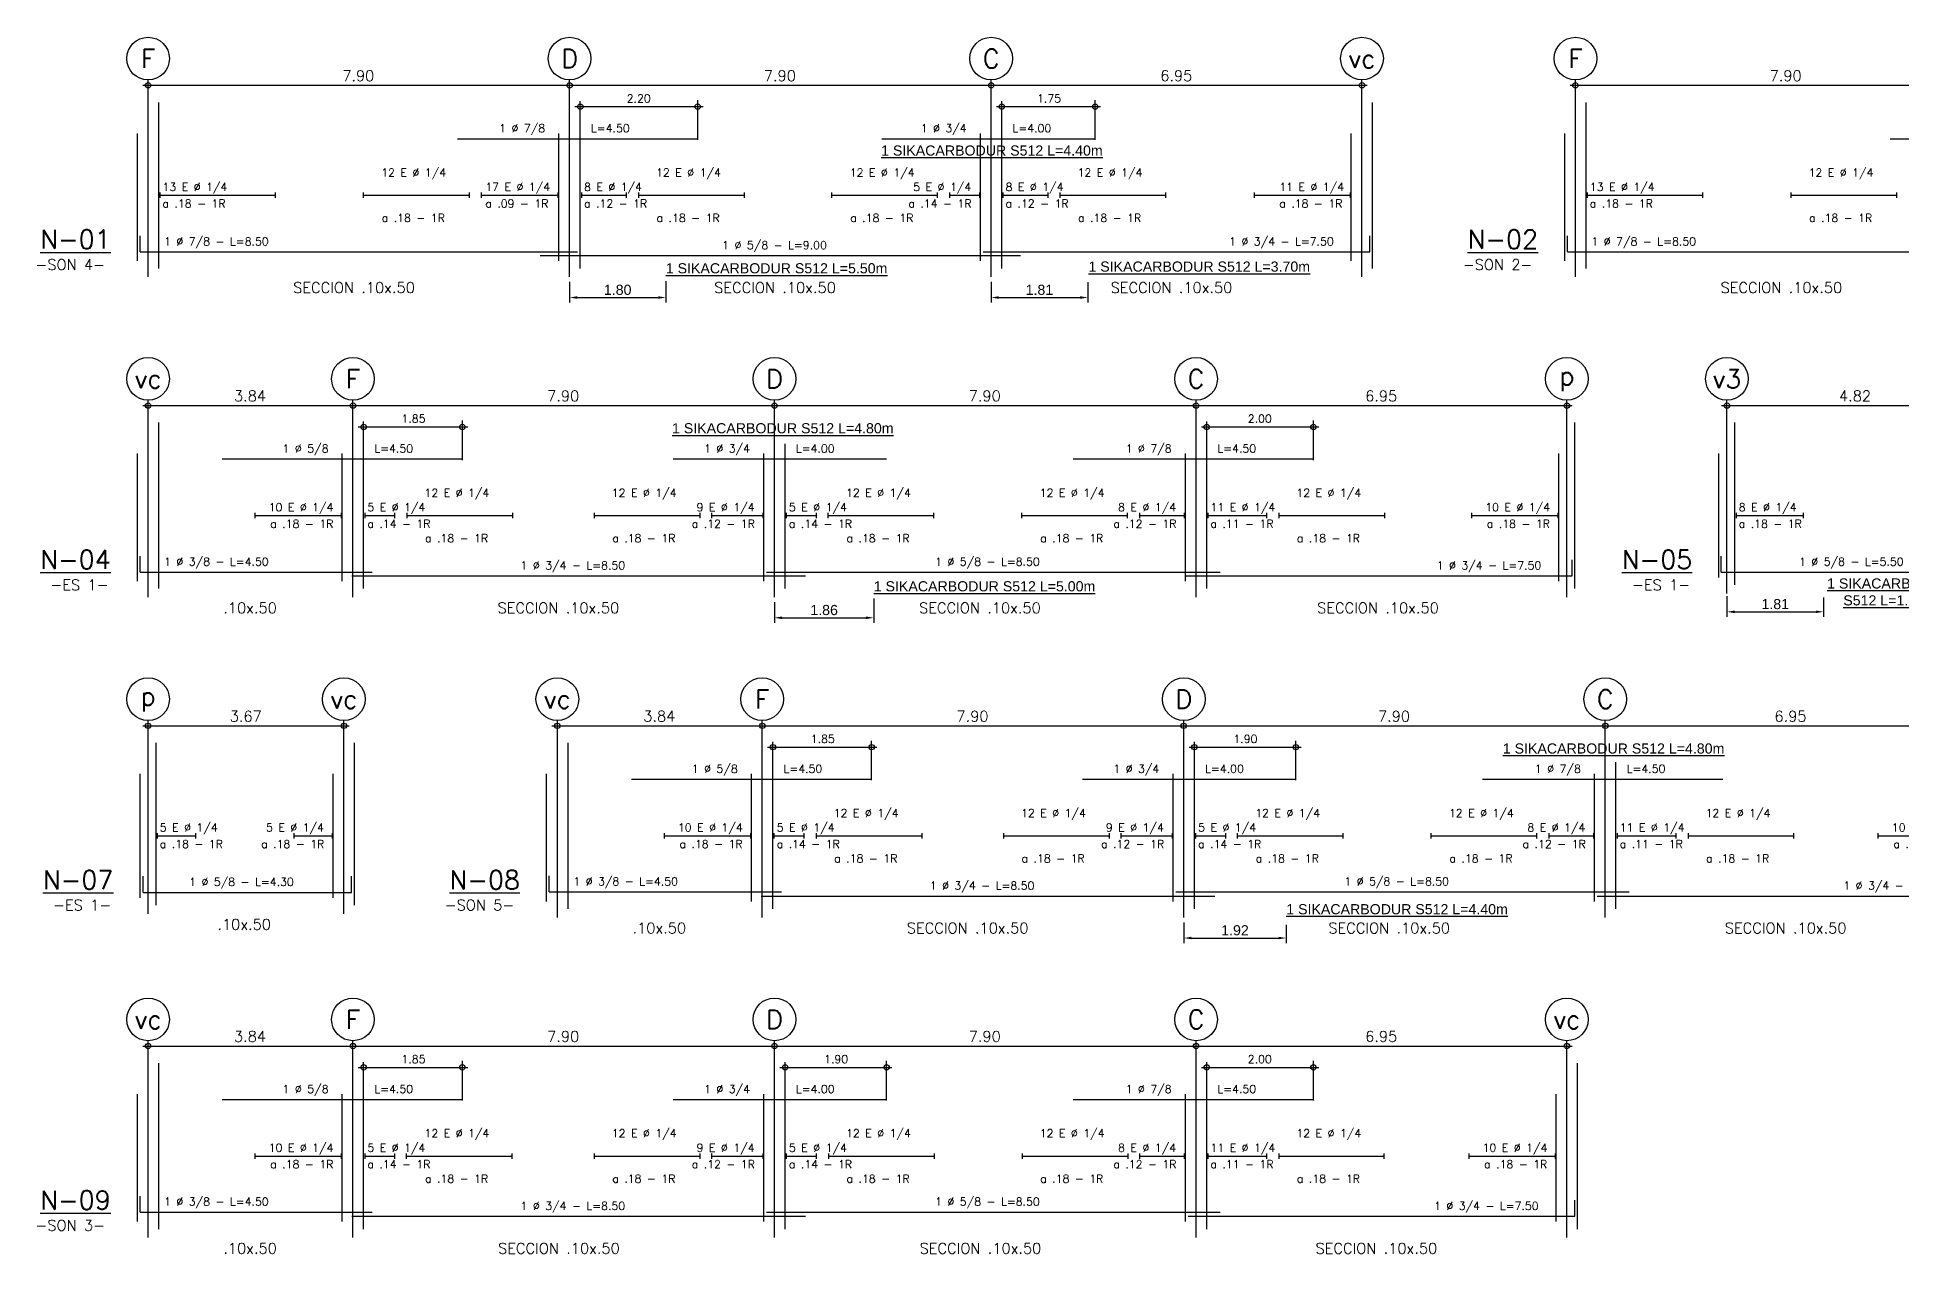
# Model space of a CAD drawing. Header units: millimetres. Extents: x 1 to 301, y -42 to 59.
# Drawn here: x 1.14 to 36.08, y 36.52 to 59.31 of the extents above; entities that cross this region are included whole.
import ezdxf
from ezdxf.enums import TextEntityAlignment as Align

# ---------------------------------------------------------------- set-up
doc = ezdxf.new("R2010")
doc.units = ezdxf.units.MM
doc.header["$LTSCALE"] = 0.0003
doc.header["$PDMODE"] = 34
doc.header["$PDSIZE"] = 0.1
for name, color, linetype in [('SIM-ACHURADOS', 8, 'Continuous'), ('SIM-COTAS', 1, 'Continuous'), ('SIM-FIBRACARB', 4, 'Continuous')]:
    doc.layers.add(name, color=color, linetype=linetype)
doc.styles.add('ARIAL EE', font='arial.ttf')
doc.styles.add('P140', font='SIMPLEX', dxfattribs={"height": 0.35})
doc.styles.add('P60', font='SIMPLEX', dxfattribs={"height": 0.16})
doc.styles.add('P80', font='SIMPLEX', dxfattribs={"height": 0.2})
doc.dimstyles.new('RE - STANDAR', dxfattribs={"dimtxt": 0.002, "dimasz": 0.0015, "dimexe": 0.001, "dimexo": 0.001, "dimgap": 0.0005, "dimtad": 1, "dimzin": 4, "dimdsep": 46, "dimtxsty": 'ARIAL EE', "dimcen": -0.001, "dimclrd": 256, "dimclre": 256, "dimclrt": 2, "dimadec": 0, "dimazin": 0, "dimtfac": 1, "dimtix": 1, "dimtofl": 0, "dimtmove": 1, "dimatfit": 0, "dimfxl": 0.0015, "dimtolj": 1, "dimtzin": 4, "dimlwd": -1, "dimlwe": -1, "dimarcsym": 0})

# ---------------------------------------------------------------- blocks, each defined once
blk = doc.blocks.new('*D10')
at = {"layer": 'SIM-COTAS', "transparency": 16777216}
for p, q in [((11.118, 54.73), (11.118, 54.344)), ((12.921, 54.743), (12.921, 54.344)), ((11.26, 54.439), (12.779, 54.439))]:
    blk.add_line(p, q, dxfattribs=at)
for points in [[(11.26, 54.463), (11.26, 54.415), (11.118, 54.439)], [(12.779, 54.463), (12.779, 54.415), (12.921, 54.439)]]:
    blk.add_solid(points, dxfattribs=at)
at = {"layer": 'SIM-COTAS', "color": 2, "transparency": 16777216, "insert": (12.019, 54.583), "char_height": 0.19, "attachment_point": 5, "style": 'ARIAL EE'}
blk.add_mtext('\\A1;1.80', dxfattribs=at)
blk = doc.blocks.new('*D9')
at = {"layer": 'SIM-COTAS', "transparency": 16777216}
for p, q in [((14.958, 48.73), (14.958, 48.344)), ((16.818, 48.798), (16.818, 48.344)), ((15.1, 48.439), (16.675, 48.439))]:
    blk.add_line(p, q, dxfattribs=at)
for points in [[(15.1, 48.463), (15.1, 48.415), (14.958, 48.439)], [(16.675, 48.463), (16.675, 48.415), (16.818, 48.439)]]:
    blk.add_solid(points, dxfattribs=at)
at = {"layer": 'SIM-COTAS', "color": 2, "transparency": 16777216, "insert": (15.888, 48.583), "char_height": 0.19, "attachment_point": 5, "style": 'ARIAL EE'}
blk.add_mtext('\\A1;1.86', dxfattribs=at)
blk = doc.blocks.new('*D8')
at = {"layer": 'SIM-COTAS', "transparency": 16777216}
for p, q in [((32.808, 48.842), (32.808, 48.456)), ((34.618, 48.821), (34.618, 48.456)), ((32.95, 48.551), (34.475, 48.551))]:
    blk.add_line(p, q, dxfattribs=at)
for points in [[(32.95, 48.574), (32.95, 48.527), (32.808, 48.551)], [(34.475, 48.574), (34.475, 48.527), (34.618, 48.551)]]:
    blk.add_solid(points, dxfattribs=at)
at = {"layer": 'SIM-COTAS', "color": 2, "transparency": 16777216, "insert": (33.713, 48.695), "char_height": 0.19, "attachment_point": 5, "style": 'ARIAL EE'}
blk.add_mtext('\\A1;1.81', dxfattribs=at)
blk = doc.blocks.new('*D7')
at = {"layer": 'SIM-COTAS', "transparency": 16777216}
for p, q in [((22.628, 42.73), (22.628, 42.344)), ((24.548, 42.688), (24.548, 42.344)), ((22.77, 42.439), (24.405, 42.439))]:
    blk.add_line(p, q, dxfattribs=at)
for points in [[(22.77, 42.463), (22.77, 42.415), (22.628, 42.439)], [(24.405, 42.463), (24.405, 42.415), (24.548, 42.439)]]:
    blk.add_solid(points, dxfattribs=at)
at = {"layer": 'SIM-COTAS', "color": 2, "transparency": 16777216, "insert": (23.588, 42.583), "char_height": 0.19, "attachment_point": 5, "style": 'ARIAL EE'}
blk.add_mtext('\\A1;1.92', dxfattribs=at)
blk = doc.blocks.new('*D11')
at = {"layer": 'SIM-COTAS', "transparency": 16777216}
for p, q in [((19.018, 54.73), (19.018, 54.344)), ((20.828, 54.727), (20.828, 54.344)), ((19.16, 54.439), (20.685, 54.439))]:
    blk.add_line(p, q, dxfattribs=at)
for points in [[(19.16, 54.463), (19.16, 54.415), (19.018, 54.439)], [(20.685, 54.463), (20.685, 54.415), (20.828, 54.439)]]:
    blk.add_solid(points, dxfattribs=at)
at = {"layer": 'SIM-COTAS', "color": 2, "transparency": 16777216, "insert": (19.923, 54.583), "char_height": 0.19, "attachment_point": 5, "style": 'ARIAL EE'}
blk.add_mtext('\\A1;1.81', dxfattribs=at)

msp = doc.modelspace()

# ---------------------------------------------------------------- linework, layer by layer
at = {"layer": 'SIM-ACHURADOS'}
for p, q in [((3.218, 54.825), (3.218, 58.515)), ((3.218, 58.415), (25.968, 58.415)), ((11.118, 54.825), (11.118, 58.515)), ((19.018, 54.825), (19.018, 58.515)), ((25.968, 54.825), (25.968, 58.515)), ((29.968, 54.825), (29.968, 58.515)), ((29.968, 58.415), (43.588, 58.415)), ((3.418, 54.985), (3.418, 58.095)), ((11.318, 54.985), (11.318, 58.095)), ((11.318, 58.015), (13.518, 58.015)), ((13.518, 57.395), (13.518, 58.135)), ((19.218, 54.985), (19.218, 58.095)), ((19.218, 58.015), (20.968, 58.015)), ((20.968, 57.395), (20.968, 58.135)), ((26.168, 54.985), (26.168, 58.095)), ((30.168, 54.985), (30.168, 58.095)), ((3.018, 55.125), (3.018, 57.515)), ((9.018, 57.415), (13.518, 57.415)), ((10.918, 55.125), (10.918, 57.515)), ((16.968, 57.415), (20.968, 57.415)), ((18.818, 55.125), (18.818, 57.515)), ((25.768, 55.125), (25.768, 57.515)), ((29.768, 55.125), (29.768, 57.515)), ((35.868, 57.415), (40.368, 57.415)), ((3.438, 56.405), (3.438, 56.305)), ((3.438, 56.355), (5.598, 56.355)), ((5.598, 56.405), (5.598, 56.305)), ((7.248, 56.405), (7.248, 56.305)), ((7.248, 56.355), (9.238, 56.355)), ((9.238, 56.405), (9.238, 56.305)), ((9.458, 56.405), (9.458, 56.305)), ((9.458, 56.355), (10.898, 56.355)), ((10.898, 56.405), (10.898, 56.305)), ((11.338, 56.405), (11.338, 56.305)), ((11.338, 56.355), (12.178, 56.355)), ((12.178, 56.405), (12.178, 56.305)), ((12.408, 56.405), (12.408, 56.305)), ((12.408, 56.355), (14.388, 56.355)), ((14.388, 56.405), (14.388, 56.305)), ((16.028, 56.405), (16.028, 56.305)), ((16.028, 56.355), (18.008, 56.355)), ((18.008, 56.405), (18.008, 56.305)), ((18.238, 56.405), (18.238, 56.305)), ((18.238, 56.355), (18.798, 56.355)), ((18.798, 56.405), (18.798, 56.305)), ((19.238, 56.405), (19.238, 56.305)), ((19.238, 56.355), (20.078, 56.355)), ((20.078, 56.405), (20.078, 56.305)), ((20.308, 56.405), (20.308, 56.305)), ((20.308, 56.355), (22.288, 56.355)), ((22.288, 56.405), (22.288, 56.305)), ((23.948, 56.405), (23.948, 56.305)), ((23.948, 56.355), (25.748, 56.355)), ((25.748, 56.405), (25.748, 56.305)), ((30.188, 56.405), (30.188, 56.305)), ((30.188, 56.355), (32.348, 56.355)), ((32.348, 56.405), (32.348, 56.305)), ((34.008, 56.405), (34.008, 56.305)), ((34.008, 56.355), (35.988, 56.355)), ((35.988, 56.405), (35.988, 56.305)), ((3.068, 55.295), (3.068, 55.595)), ((26.118, 55.295), (26.118, 55.595)), ((29.818, 55.295), (29.818, 55.595)), ((3.068, 55.295), (11.268, 55.295)), ((10.568, 55.225), (19.568, 55.225)), ((18.868, 55.295), (26.118, 55.295)), ((29.818, 55.295), (38.018, 55.295)), ((3.218, 48.825), (3.218, 52.515)), ((3.218, 52.415), (29.808, 52.415)), ((7.058, 48.825), (7.058, 52.515)), ((14.958, 48.825), (14.958, 52.515)), ((22.858, 48.825), (22.858, 52.515)), ((29.808, 48.825), (29.808, 52.515)), ((32.808, 48.895), (32.808, 52.515)), ((32.808, 52.415), (37.628, 52.415)), ((3.418, 48.985), (3.418, 52.095)), ((7.258, 48.985), (7.258, 52.095)), ((9.108, 51.395), (9.108, 52.135)), ((23.058, 48.985), (23.058, 52.095)), ((25.058, 51.395), (25.058, 52.135)), ((29.958, 48.985), (29.958, 52.095)), ((32.958, 49.055), (32.958, 52.095)), ((7.258, 52.015), (9.108, 52.015)), ((23.058, 52.015), (25.058, 52.015)), ((3.018, 49.125), (3.018, 51.515)), ((4.608, 51.415), (9.108, 51.415)), ((6.858, 49.125), (6.858, 51.515)), ((13.058, 51.415), (17.058, 51.415)), ((14.758, 49.125), (14.758, 51.515)), ((15.158, 48.985), (15.158, 51.696)), ((20.558, 51.415), (25.058, 51.415)), ((22.658, 49.125), (22.658, 51.515)), ((29.658, 49.125), (29.658, 51.515)), ((32.658, 49.195), (32.658, 51.515)), ((5.218, 50.405), (5.218, 50.305)), ((5.218, 50.355), (6.838, 50.355)), ((6.838, 50.405), (6.838, 50.305)), ((7.278, 50.405), (7.278, 50.305)), ((7.278, 50.355), (7.838, 50.355)), ((7.838, 50.405), (7.838, 50.305)), ((8.068, 50.405), (8.068, 50.305)), ((8.068, 50.355), (10.048, 50.355)), ((10.048, 50.405), (10.048, 50.305)), ((11.578, 50.405), (11.578, 50.305)), ((11.578, 50.355), (13.558, 50.355)), ((13.558, 50.405), (13.558, 50.305)), ((13.778, 50.405), (13.778, 50.305)), ((13.778, 50.355), (14.738, 50.355)), ((14.738, 50.405), (14.738, 50.305)), ((15.178, 50.405), (15.178, 50.305)), ((15.178, 50.355), (15.738, 50.355)), ((15.738, 50.405), (15.738, 50.305)), ((15.958, 50.405), (15.958, 50.305)), ((15.958, 50.355), (17.938, 50.355)), ((17.938, 50.405), (17.938, 50.305)), ((19.588, 50.405), (19.588, 50.305)), ((19.588, 50.355), (21.568, 50.355)), ((21.568, 50.405), (21.568, 50.305)), ((21.798, 50.405), (21.798, 50.305)), ((21.798, 50.355), (22.638, 50.355)), ((22.638, 50.405), (22.638, 50.305)), ((23.078, 50.405), (23.078, 50.305)), ((23.078, 50.355), (24.178, 50.355)), ((24.178, 50.405), (24.178, 50.305)), ((24.408, 50.405), (24.408, 50.305)), ((24.408, 50.355), (26.388, 50.355)), ((26.388, 50.405), (26.388, 50.305)), ((28.018, 50.405), (28.018, 50.305)), ((28.018, 50.355), (29.638, 50.355)), ((29.638, 50.405), (29.638, 50.305)), ((32.978, 50.405), (32.978, 50.305)), ((32.978, 50.355), (34.238, 50.355)), ((34.238, 50.405), (34.238, 50.305)), ((3.068, 49.295), (3.068, 49.595)), ((3.068, 49.295), (7.418, 49.295)), ((14.808, 49.295), (23.308, 49.295)), ((29.908, 49.225), (29.908, 49.525)), ((32.698, 49.295), (32.698, 49.595)), ((32.698, 49.295), (37.798, 49.295)), ((7.038, 49.225), (15.538, 49.225)), ((22.658, 49.225), (29.908, 49.225)), ((3.218, 42.895), (3.218, 46.515)), ((6.888, 42.895), (6.888, 46.515)), ((10.888, 42.825), (10.888, 46.515)), ((14.728, 42.825), (14.728, 46.515)), ((22.628, 42.825), (22.628, 46.515)), ((30.528, 42.825), (30.528, 46.515)), ((3.218, 46.415), (6.888, 46.415)), ((10.888, 46.415), (37.478, 46.415)), ((16.778, 45.395), (16.778, 46.135)), ((24.728, 45.395), (24.728, 46.135)), ((3.368, 43.055), (3.368, 46.095)), ((7.088, 43.055), (7.088, 46.095)), ((11.088, 42.985), (11.088, 46.095)), ((14.928, 42.985), (14.928, 46.095)), ((14.928, 46.015), (16.778, 46.015)), ((22.828, 42.985), (22.828, 46.095)), ((22.828, 46.015), (24.728, 46.015)), ((3.068, 43.195), (3.068, 45.515)), ((6.688, 43.195), (6.688, 45.515)), ((10.688, 43.125), (10.688, 45.515)), ((14.528, 43.125), (14.528, 45.515)), ((22.428, 43.125), (22.428, 45.515)), ((30.328, 43.125), (30.328, 45.515)), ((30.728, 42.985), (30.728, 45.732)), ((12.278, 45.415), (16.778, 45.415)), ((20.728, 45.415), (24.728, 45.415)), ((28.228, 45.415), (32.728, 45.415)), ((3.388, 44.405), (3.388, 44.305)), ((4.108, 44.405), (4.108, 44.305)), ((5.948, 44.405), (5.948, 44.305)), ((6.668, 44.405), (6.668, 44.305)), ((12.888, 44.405), (12.888, 44.305)), ((14.508, 44.405), (14.508, 44.305)), ((14.948, 44.405), (14.948, 44.305)), ((15.508, 44.405), (15.508, 44.305)), ((15.738, 44.405), (15.738, 44.305)), ((17.718, 44.405), (17.718, 44.305)), ((19.248, 44.405), (19.248, 44.305)), ((21.228, 44.405), (21.228, 44.305)), ((21.448, 44.405), (21.448, 44.305)), ((22.408, 44.405), (22.408, 44.305)), ((22.848, 44.405), (22.848, 44.305)), ((23.408, 44.405), (23.408, 44.305)), ((23.628, 44.405), (23.628, 44.305)), ((25.608, 44.405), (25.608, 44.305)), ((27.258, 44.405), (27.258, 44.305)), ((29.238, 44.405), (29.238, 44.305)), ((29.468, 44.405), (29.468, 44.305)), ((30.308, 44.405), (30.308, 44.305)), ((30.748, 44.405), (30.748, 44.305)), ((31.848, 44.405), (31.848, 44.305)), ((32.078, 44.405), (32.078, 44.305)), ((34.058, 44.405), (34.058, 44.305)), ((35.638, 44.405), (35.638, 44.305)), ((3.388, 44.355), (4.108, 44.355)), ((5.948, 44.355), (6.668, 44.355)), ((12.888, 44.355), (14.508, 44.355)), ((14.948, 44.355), (15.508, 44.355)), ((15.738, 44.355), (17.718, 44.355)), ((19.248, 44.355), (21.228, 44.355)), ((21.448, 44.355), (22.408, 44.355)), ((22.848, 44.355), (23.408, 44.355)), ((23.628, 44.355), (25.608, 44.355)), ((27.258, 44.355), (29.238, 44.355)), ((29.468, 44.355), (30.308, 44.355)), ((30.748, 44.355), (31.848, 44.355)), ((32.078, 44.355), (34.058, 44.355)), ((35.638, 44.355), (37.258, 44.355)), ((3.128, 43.295), (3.128, 43.595)), ((7.028, 43.295), (7.028, 43.595)), ((10.738, 43.305), (10.738, 43.605)), ((3.128, 43.295), (7.028, 43.295)), ((10.738, 43.305), (15.088, 43.305)), ((14.708, 43.225), (23.208, 43.225)), ((22.478, 43.305), (30.978, 43.305)), ((30.378, 43.225), (37.628, 43.225)), ((3.218, 36.825), (3.218, 40.515)), ((3.218, 40.415), (29.808, 40.415)), ((7.058, 36.825), (7.058, 40.515)), ((14.958, 36.825), (14.958, 40.515)), ((22.858, 36.825), (22.858, 40.515)), ((29.808, 36.825), (29.808, 40.515)), ((3.418, 36.985), (3.418, 40.095)), ((7.258, 36.985), (7.258, 40.095)), ((7.258, 40.015), (9.108, 40.015)), ((9.108, 39.395), (9.108, 40.135)), ((15.158, 36.985), (15.158, 40.095)), ((15.158, 40.015), (17.058, 40.015)), ((17.058, 39.395), (17.058, 40.135)), ((23.058, 36.985), (23.058, 40.095)), ((23.058, 40.015), (25.058, 40.015)), ((25.058, 39.395), (25.058, 40.135)), ((30.008, 36.985), (30.008, 40.095)), ((3.018, 37.125), (3.018, 39.515)), ((6.858, 37.125), (6.858, 39.515)), ((14.758, 37.125), (14.758, 39.515)), ((22.658, 37.125), (22.658, 39.515)), ((29.608, 37.125), (29.608, 39.515)), ((4.608, 39.415), (9.108, 39.415)), ((13.058, 39.415), (17.058, 39.415)), ((20.558, 39.415), (25.058, 39.415)), ((5.218, 38.405), (5.218, 38.305)), ((5.218, 38.355), (6.838, 38.355)), ((6.838, 38.405), (6.838, 38.305)), ((7.278, 38.405), (7.278, 38.305)), ((7.278, 38.355), (7.838, 38.355)), ((7.838, 38.405), (7.838, 38.305)), ((8.058, 38.405), (8.058, 38.305)), ((8.058, 38.355), (10.038, 38.355)), ((10.038, 38.405), (10.038, 38.305)), ((11.578, 38.405), (11.578, 38.305)), ((11.578, 38.355), (13.558, 38.355)), ((13.558, 38.405), (13.558, 38.305)), ((13.778, 38.405), (13.778, 38.305)), ((13.778, 38.355), (14.738, 38.355)), ((14.738, 38.405), (14.738, 38.305)), ((15.178, 38.405), (15.178, 38.305)), ((15.178, 38.355), (15.738, 38.355)), ((15.738, 38.405), (15.738, 38.305)), ((15.968, 38.405), (15.968, 38.305)), ((15.968, 38.355), (17.948, 38.355)), ((17.948, 38.405), (17.948, 38.305)), ((19.598, 38.405), (19.598, 38.305)), ((19.598, 38.355), (21.578, 38.355)), ((21.578, 38.405), (21.578, 38.305)), ((21.798, 38.405), (21.798, 38.305)), ((21.798, 38.355), (22.638, 38.355)), ((22.638, 38.405), (22.638, 38.305)), ((23.078, 38.405), (23.078, 38.305)), ((23.078, 38.355), (24.178, 38.355)), ((24.178, 38.405), (24.178, 38.305)), ((24.408, 38.405), (24.408, 38.305)), ((24.408, 38.355), (26.378, 38.355)), ((26.378, 38.405), (26.378, 38.305)), ((27.968, 38.405), (27.968, 38.305)), ((27.968, 38.355), (29.588, 38.355)), ((29.588, 38.405), (29.588, 38.305)), ((3.068, 37.305), (3.068, 37.605)), ((29.958, 37.225), (29.958, 37.525)), ((3.068, 37.305), (7.418, 37.305)), ((7.038, 37.225), (15.538, 37.225)), ((14.808, 37.305), (23.308, 37.305)), ((22.708, 37.225), (29.958, 37.225))]:
    msp.add_line(p, q, dxfattribs=at)
for centre in [(3.218, 58.915), (11.118, 58.915), (19.018, 58.915), (25.968, 58.915), (29.968, 58.915), (3.218, 52.915), (7.058, 52.915), (14.958, 52.915), (22.858, 52.915), (29.808, 52.915), (32.808, 52.915), (3.218, 46.915), (6.888, 46.915), (10.888, 46.915), (14.728, 46.915), (22.628, 46.915), (30.528, 46.915), (3.218, 40.915), (7.058, 40.915), (14.958, 40.915), (22.858, 40.915), (29.808, 40.915)]:
    msp.add_circle(centre, 0.4, dxfattribs=at)
for p in [(3.218, 58.415), (11.118, 58.415), (19.018, 58.415), (25.968, 58.415), (29.968, 58.415), (11.318, 58.015), (13.518, 58.015), (19.218, 58.015), (20.968, 58.015), (3.218, 52.415), (7.058, 52.415), (14.958, 52.415), (22.858, 52.415), (29.808, 52.415), (32.808, 52.415), (7.258, 52.015), (9.108, 52.015), (23.058, 52.015), (25.058, 52.015), (3.218, 46.415), (6.888, 46.415), (10.888, 46.415), (14.728, 46.415), (22.628, 46.415), (30.528, 46.415), (14.928, 46.015), (16.778, 46.015), (22.828, 46.015), (24.728, 46.015), (3.218, 40.415), (7.058, 40.415), (14.958, 40.415), (22.858, 40.415), (29.808, 40.415), (7.258, 40.015), (9.108, 40.015), (15.158, 40.015), (17.058, 40.015), (23.058, 40.015), (25.058, 40.015)]:
    msp.add_point(p, dxfattribs=at)

# ---------------------------------------------------------------- texts
at = {"layer": 'SIM-ACHURADOS', "style": 'P140'}
for s, p in [('F', (3.218, 58.915)), ('D', (11.118, 58.915)), ('C', (19.018, 58.915)), ('F', (29.968, 58.915)), ('vc', (25.968, 58.915)), ('vc', (3.218, 52.915)), ('F', (7.058, 52.915)), ('D', (14.958, 52.915)), ('C', (22.858, 52.915)), ('p', (29.808, 52.915)), ('v3', (32.808, 52.915)), ('p', (3.218, 46.915)), ('vc', (6.888, 46.915)), ('vc', (10.888, 46.915)), ('F', (14.728, 46.915)), ('D', (22.628, 46.915)), ('C', (30.528, 46.915)), ('vc', (3.218, 40.915)), ('F', (7.058, 40.915)), ('D', (14.958, 40.915)), ('C', (22.858, 40.915)), ('vc', (29.808, 40.915))]:
    msp.add_text(s, height=0.35, dxfattribs=at).set_placement(p, align=Align.MIDDLE)
at = {"layer": 'SIM-ACHURADOS'}
for s, height, style, p in [('7.90', 0.2, 'P80', (6.858, 58.495)), ('7.90', 0.2, 'P80', (14.758, 58.495)), ('6.95', 0.2, 'P80', (22.188, 58.495)), ('7.90', 0.2, 'P80', (33.608, 58.495)), ('2.20', 0.15, 'P60', (12.188, 58.095)), ('1.75', 0.15, 'P60', (19.878, 58.095)), ('1 %%c 7/8', 0.15, 'P60', (9.798, 57.535)), ('L=4.50', 0.15, 'P60', (11.518, 57.535)), ('1 %%c 3/4', 0.15, 'P60', (17.698, 57.535)), ('L=4.00', 0.15, 'P60', (19.418, 57.535)), ('13 E %%c 1/4', 0.15, 'P60', (3.488, 56.435)), ('12 E %%c 1/4', 0.15, 'P60', (7.588, 56.705)), ('17 E %%c 1/4', 0.15, 'P60', (9.538, 56.435)), ('8 E %%c 1/4', 0.15, 'P60', (11.388, 56.435)), ('12 E %%c 1/4', 0.15, 'P60', (12.738, 56.705)), ('12 E %%c 1/4', 0.15, 'P60', (16.368, 56.705)), ('5 E %%c 1/4', 0.15, 'P60', (17.558, 56.435)), ('8 E %%c 1/4', 0.15, 'P60', (19.288, 56.435)), ('12 E %%c 1/4', 0.15, 'P60', (20.638, 56.705)), ('11 E %%c 1/4', 0.15, 'P60', (24.418, 56.435)), ('13 E %%c 1/4', 0.15, 'P60', (30.238, 56.435)), ('12 E %%c 1/4', 0.15, 'P60', (34.338, 56.705)), ('a .18 - 1R', 0.15, 'P60', (3.488, 56.125)), ('a .09 - 1R', 0.15, 'P60', (9.538, 56.125)), ('a .12 - 1R', 0.15, 'P60', (11.388, 56.125)), ('a .14 - 1R', 0.15, 'P60', (17.468, 56.125)), ('a .12 - 1R', 0.15, 'P60', (19.288, 56.125)), ('a .18 - 1R', 0.15, 'P60', (24.418, 56.125)), ('a .18 - 1R', 0.15, 'P60', (30.238, 56.125)), ('a .18 - 1R', 0.15, 'P60', (7.598, 55.855)), ('a .18 - 1R', 0.15, 'P60', (12.748, 55.855)), ('a .18 - 1R', 0.15, 'P60', (16.378, 55.855)), ('a .18 - 1R', 0.15, 'P60', (20.648, 55.855)), ('a .18 - 1R', 0.15, 'P60', (34.348, 55.855)), ('1 %%c 7/8 - L=8.50', 0.15, 'P60', (3.518, 55.415)), ('1 %%c 3/4 - L=7.50', 0.15, 'P60', (23.478, 55.415)), ('1 %%c 7/8 - L=8.50', 0.15, 'P60', (30.268, 55.415)), ('1 %%c 5/8 - L=9.00', 0.15, 'P60', (13.978, 55.345)), ('-SON 4-', 0.2, 'P80', (1.108, 54.955)), ('-SON 2-', 0.2, 'P80', (27.858, 54.955)), ('SECCION .10x.50', 0.2, 'P80', (5.938, 54.525)), ('SECCION .10x.50', 0.2, 'P80', (13.828, 54.525)), ('SECCION .10x.50', 0.2, 'P80', (21.258, 54.525)), ('SECCION .10x.50', 0.2, 'P80', (32.688, 54.525)), ('3.84', 0.2, 'P80', (4.828, 52.495)), ('7.90', 0.2, 'P80', (10.698, 52.495)), ('7.90', 0.2, 'P80', (18.598, 52.495)), ('6.95', 0.2, 'P80', (26.028, 52.495)), ('4.82', 0.2, 'P80', (34.908, 52.495)), ('1.85', 0.15, 'P60', (7.968, 52.095)), ('2.00', 0.15, 'P60', (23.828, 52.095)), ('1 %%c 5/8', 0.15, 'P60', (5.738, 51.535)), ('1 %%c 3/4', 0.15, 'P60', (13.638, 51.535)), ('1 %%c 7/8', 0.15, 'P60', (21.538, 51.535)), ('L=4.50', 0.15, 'P60', (7.458, 51.535)), ('L=4.00', 0.15, 'P60', (15.358, 51.535)), ('L=4.50', 0.15, 'P60', (23.258, 51.535)), ('12 E %%c 1/4', 0.15, 'P60', (8.398, 50.705)), ('12 E %%c 1/4', 0.15, 'P60', (11.908, 50.705)), ('12 E %%c 1/4', 0.15, 'P60', (16.298, 50.705)), ('12 E %%c 1/4', 0.15, 'P60', (19.928, 50.705)), ('12 E %%c 1/4', 0.15, 'P60', (24.738, 50.705)), ('10 E %%c 1/4', 0.15, 'P60', (5.478, 50.435)), ('5 E %%c 1/4', 0.15, 'P60', (7.328, 50.435)), ('9 E %%c 1/4', 0.15, 'P60', (13.498, 50.435)), ('5 E %%c 1/4', 0.15, 'P60', (15.228, 50.435)), ('8 E %%c 1/4', 0.15, 'P60', (21.398, 50.435)), ('11 E %%c 1/4', 0.15, 'P60', (23.128, 50.435)), ('10 E %%c 1/4', 0.15, 'P60', (28.278, 50.435)), ('8 E %%c 1/4', 0.15, 'P60', (33.028, 50.435)), ('a .18 - 1R', 0.15, 'P60', (5.508, 50.125)), ('a .14 - 1R', 0.15, 'P60', (7.328, 50.125)), ('a .18 - 1R', 0.15, 'P60', (8.408, 49.855)), ('a .18 - 1R', 0.15, 'P60', (11.918, 49.855)), ('a .12 - 1R', 0.15, 'P60', (13.408, 50.125)), ('a .14 - 1R', 0.15, 'P60', (15.228, 50.125)), ('a .18 - 1R', 0.15, 'P60', (16.308, 49.855)), ('a .18 - 1R', 0.15, 'P60', (19.938, 49.855)), ('a .12 - 1R', 0.15, 'P60', (21.308, 50.125)), ('a .11 - 1R', 0.15, 'P60', (23.128, 50.125)), ('a .18 - 1R', 0.15, 'P60', (24.748, 49.855)), ('a .18 - 1R', 0.15, 'P60', (28.308, 50.125)), ('a .18 - 1R', 0.15, 'P60', (33.028, 50.125)), ('1 %%c 3/8 - L=4.50', 0.15, 'P60', (3.518, 49.415)), ('1 %%c 3/4 - L=8.50', 0.15, 'P60', (10.198, 49.345)), ('1 %%c 5/8 - L=8.50', 0.15, 'P60', (17.968, 49.415)), ('1 %%c 3/4 - L=7.50', 0.15, 'P60', (27.368, 49.345)), ('1 %%c 5/8 - L=5.50', 0.15, 'P60', (34.158, 49.415)), ('-ES 1-', 0.2, 'P80', (1.388, 48.955)), ('-ES 1-', 0.2, 'P80', (31.028, 48.955)), ('.10x.50', 0.2, 'P80', (4.628, 48.525)), ('SECCION .10x.50', 0.2, 'P80', (9.768, 48.525)), ('SECCION .10x.50', 0.2, 'P80', (17.668, 48.525)), ('SECCION .10x.50', 0.2, 'P80', (25.128, 48.525)), ('3.67', 0.2, 'P80', (4.748, 46.495)), ('3.84', 0.2, 'P80', (12.498, 46.495)), ('7.90', 0.2, 'P80', (18.368, 46.495)), ('7.90', 0.2, 'P80', (26.268, 46.495)), ('6.95', 0.2, 'P80', (33.698, 46.495)), ('1.85', 0.15, 'P60', (15.638, 46.095)), ('1.90', 0.15, 'P60', (23.558, 46.095)), ('1 %%c 5/8', 0.15, 'P60', (13.408, 45.535)), ('L=4.50', 0.15, 'P60', (15.128, 45.535)), ('1 %%c 3/4', 0.15, 'P60', (21.308, 45.535)), ('L=4.00', 0.15, 'P60', (23.028, 45.535)), ('1 %%c 7/8', 0.15, 'P60', (29.208, 45.535)), ('L=4.50', 0.15, 'P60', (30.928, 45.535)), ('12 E %%c 1/4', 0.15, 'P60', (16.068, 44.705)), ('12 E %%c 1/4', 0.15, 'P60', (19.578, 44.705)), ('12 E %%c 1/4', 0.15, 'P60', (23.968, 44.705)), ('12 E %%c 1/4', 0.15, 'P60', (27.598, 44.705)), ('12 E %%c 1/4', 0.15, 'P60', (32.408, 44.705)), ('5 E %%c 1/4', 0.15, 'P60', (3.438, 44.435)), ('5 E %%c 1/4', 0.15, 'P60', (5.428, 44.435)), ('10 E %%c 1/4', 0.15, 'P60', (13.148, 44.435)), ('5 E %%c 1/4', 0.15, 'P60', (14.998, 44.435)), ('9 E %%c 1/4', 0.15, 'P60', (21.168, 44.435)), ('5 E %%c 1/4', 0.15, 'P60', (22.898, 44.435)), ('8 E %%c 1/4', 0.15, 'P60', (29.068, 44.435)), ('11 E %%c 1/4', 0.15, 'P60', (30.798, 44.435)), ('10 E %%c 1/4', 0.15, 'P60', (35.898, 44.435)), ('a .18 - 1R', 0.15, 'P60', (3.438, 44.125)), ('a .18 - 1R', 0.15, 'P60', (5.338, 44.125)), ('a .18 - 1R', 0.15, 'P60', (13.178, 44.125)), ('a .14 - 1R', 0.15, 'P60', (14.998, 44.125)), ('a .12 - 1R', 0.15, 'P60', (21.078, 44.125)), ('a .14 - 1R', 0.15, 'P60', (22.898, 44.125)), ('a .12 - 1R', 0.15, 'P60', (28.978, 44.125)), ('a .11 - 1R', 0.15, 'P60', (30.798, 44.125)), ('a .18 - 1R', 0.15, 'P60', (35.928, 44.125)), ('a .18 - 1R', 0.15, 'P60', (16.078, 43.855)), ('a .18 - 1R', 0.15, 'P60', (19.588, 43.855)), ('a .18 - 1R', 0.15, 'P60', (23.978, 43.855)), ('a .18 - 1R', 0.15, 'P60', (27.608, 43.855)), ('a .18 - 1R', 0.15, 'P60', (32.418, 43.855)), ('1 %%c 5/8 - L=4.30', 0.15, 'P60', (3.988, 43.415)), ('1 %%c 3/8 - L=4.50', 0.15, 'P60', (11.188, 43.425)), ('1 %%c 3/4 - L=8.50', 0.15, 'P60', (17.868, 43.345)), ('1 %%c 5/8 - L=8.50', 0.15, 'P60', (25.638, 43.425)), ('1 %%c 3/4 - L=7.50', 0.15, 'P60', (34.988, 43.345)), ('-ES 1-', 0.2, 'P80', (1.438, 42.955)), ('-SON 5-', 0.2, 'P80', (8.778, 42.955)), ('.10x.50', 0.2, 'P80', (4.518, 42.595)), ('.10x.50', 0.2, 'P80', (12.298, 42.525)), ('SECCION .10x.50', 0.2, 'P80', (17.438, 42.525)), ('SECCION .10x.50', 0.2, 'P80', (25.338, 42.525)), ('SECCION .10x.50', 0.2, 'P80', (32.768, 42.525)), ('3.84', 0.2, 'P80', (4.828, 40.495)), ('7.90', 0.2, 'P80', (10.698, 40.495)), ('7.90', 0.2, 'P80', (18.598, 40.495)), ('6.95', 0.2, 'P80', (26.028, 40.495)), ('1.85', 0.15, 'P60', (7.968, 40.095)), ('1.90', 0.15, 'P60', (15.888, 40.095)), ('2.00', 0.15, 'P60', (23.828, 40.095)), ('1 %%c 5/8', 0.15, 'P60', (5.738, 39.535)), ('L=4.50', 0.15, 'P60', (7.458, 39.535)), ('1 %%c 3/4', 0.15, 'P60', (13.638, 39.535)), ('L=4.00', 0.15, 'P60', (15.358, 39.535)), ('1 %%c 7/8', 0.15, 'P60', (21.538, 39.535)), ('L=4.50', 0.15, 'P60', (23.258, 39.535)), ('12 E %%c 1/4', 0.15, 'P60', (8.398, 38.705)), ('12 E %%c 1/4', 0.15, 'P60', (11.908, 38.705)), ('12 E %%c 1/4', 0.15, 'P60', (16.298, 38.705)), ('12 E %%c 1/4', 0.15, 'P60', (19.928, 38.705)), ('12 E %%c 1/4', 0.15, 'P60', (24.738, 38.705)), ('10 E %%c 1/4', 0.15, 'P60', (5.478, 38.435)), ('5 E %%c 1/4', 0.15, 'P60', (7.328, 38.435)), ('9 E %%c 1/4', 0.15, 'P60', (13.498, 38.435)), ('5 E %%c 1/4', 0.15, 'P60', (15.228, 38.435)), ('8 E %%c 1/4', 0.15, 'P60', (21.398, 38.435)), ('11 E %%c 1/4', 0.15, 'P60', (23.128, 38.435)), ('10 E %%c 1/4', 0.15, 'P60', (28.228, 38.435)), ('a .18 - 1R', 0.15, 'P60', (5.508, 38.125)), ('a .14 - 1R', 0.15, 'P60', (7.328, 38.125)), ('a .12 - 1R', 0.15, 'P60', (13.408, 38.125)), ('a .14 - 1R', 0.15, 'P60', (15.228, 38.125)), ('a .12 - 1R', 0.15, 'P60', (21.308, 38.125)), ('a .11 - 1R', 0.15, 'P60', (23.128, 38.125)), ('a .18 - 1R', 0.15, 'P60', (28.258, 38.125)), ('a .18 - 1R', 0.15, 'P60', (8.408, 37.855)), ('a .18 - 1R', 0.15, 'P60', (11.918, 37.855)), ('a .18 - 1R', 0.15, 'P60', (16.308, 37.855)), ('a .18 - 1R', 0.15, 'P60', (19.938, 37.855)), ('a .18 - 1R', 0.15, 'P60', (24.748, 37.855)), ('1 %%c 3/8 - L=4.50', 0.15, 'P60', (3.518, 37.425)), ('1 %%c 3/4 - L=8.50', 0.15, 'P60', (10.198, 37.345)), ('1 %%c 5/8 - L=8.50', 0.15, 'P60', (17.968, 37.425)), ('1 %%c 3/4 - L=7.50', 0.15, 'P60', (27.318, 37.345)), ('-SON 3-', 0.2, 'P80', (1.108, 36.955)), ('.10x.50', 0.2, 'P80', (4.628, 36.525)), ('SECCION .10x.50', 0.2, 'P80', (9.778, 36.525)), ('SECCION .10x.50', 0.2, 'P80', (17.678, 36.525)), ('SECCION .10x.50', 0.2, 'P80', (25.098, 36.525))]:
    msp.add_text(s, height=height, dxfattribs=dict(at, style=style)).set_placement(p)
at = {"layer": 'SIM-ACHURADOS', "style": 'P140'}
for s, p in [('%%UN-01', (2.518, 55.355)), ('%%UN-02', (29.268, 55.355)), ('%%UN-04', (2.518, 49.355)), ('%%UN-05', (32.158, 49.355)), ('%%UN-07', (2.568, 43.355)), ('%%UN-08', (10.188, 43.355)), ('%%UN-09', (2.518, 37.355))]:
    msp.add_text(s, height=0.35, dxfattribs=at).set_placement(p, align=Align.RIGHT)
at = {"layer": 'SIM-FIBRACARB', "char_height": 0.19, "attachment_point": 1, "style": 'ARIAL EE'}
for s, width, insert in [('{\\L1 SIKACARBODUR S512 L=4.40m}', 4.19094, (16.956, 57.288)), ('{\\L1 SIKACARBODUR S512 L=5.50m}', 4.16585, (12.921, 55.082)), ('{\\L1 SIKACARBODUR S512 L=3.70m}', 4.16422, (20.842, 55.114)), ('{\\L1 SIKACARBODUR S512 L=4.80m}', 4.14791, (13.037, 52.085)), ('{\\L1 SIKACARBODUR S512 L=5.00m}', 4.17318, (16.818, 49.124)), ('\\pi0.06659;{\\L1 SIKACARBODUR \\P\\pi0.37058;S512 L=1.20m}', 2.44611, (34.618, 49.177)), ('{\\L1 SIKACARBODUR S512 L=4.80m}', 4.25725, (28.607, 46.085)), ('{\\L1 SIKACARBODUR S512 L=4.40m}', 4.22334, (24.549, 43.074))]:
    msp.add_mtext_dynamic_manual_height_columns(s, width=width, gutter_width=0.00475, heights=[0], dxfattribs=dict(at, insert=insert))

# ---------------------------------------------------------------- dimensions: what is measured, and where the dimension line sits
at = {"layer": 'SIM-COTAS'}
for base, p1, p2, picture, middle in [((12.921, 54.439), (11.118, 54.825), (12.921, 54.838), '*D10', (12.019, 54.583)), ((20.828, 54.439), (19.018, 54.825), (20.828, 54.822), '*D11', (19.923, 54.583)), ((34.618, 48.551), (32.808, 48.937), (34.618, 48.916), '*D8', (33.713, 48.695)), ((16.818, 48.439), (14.958, 48.825), (16.818, 48.893), '*D9', (15.888, 48.583)), ((24.548, 42.439), (22.628, 42.825), (24.548, 42.783), '*D7', (23.588, 42.583))]:
    dim = msp.add_linear_dim(base=base, p1=p1, p2=p2, dimstyle='RE - STANDAR', dxfattribs=at)
    dim.commit()
    dim.dimension.update_dxf_attribs({"geometry": picture, "text_midpoint": middle})

doc.saveas('drawing.dxf')
